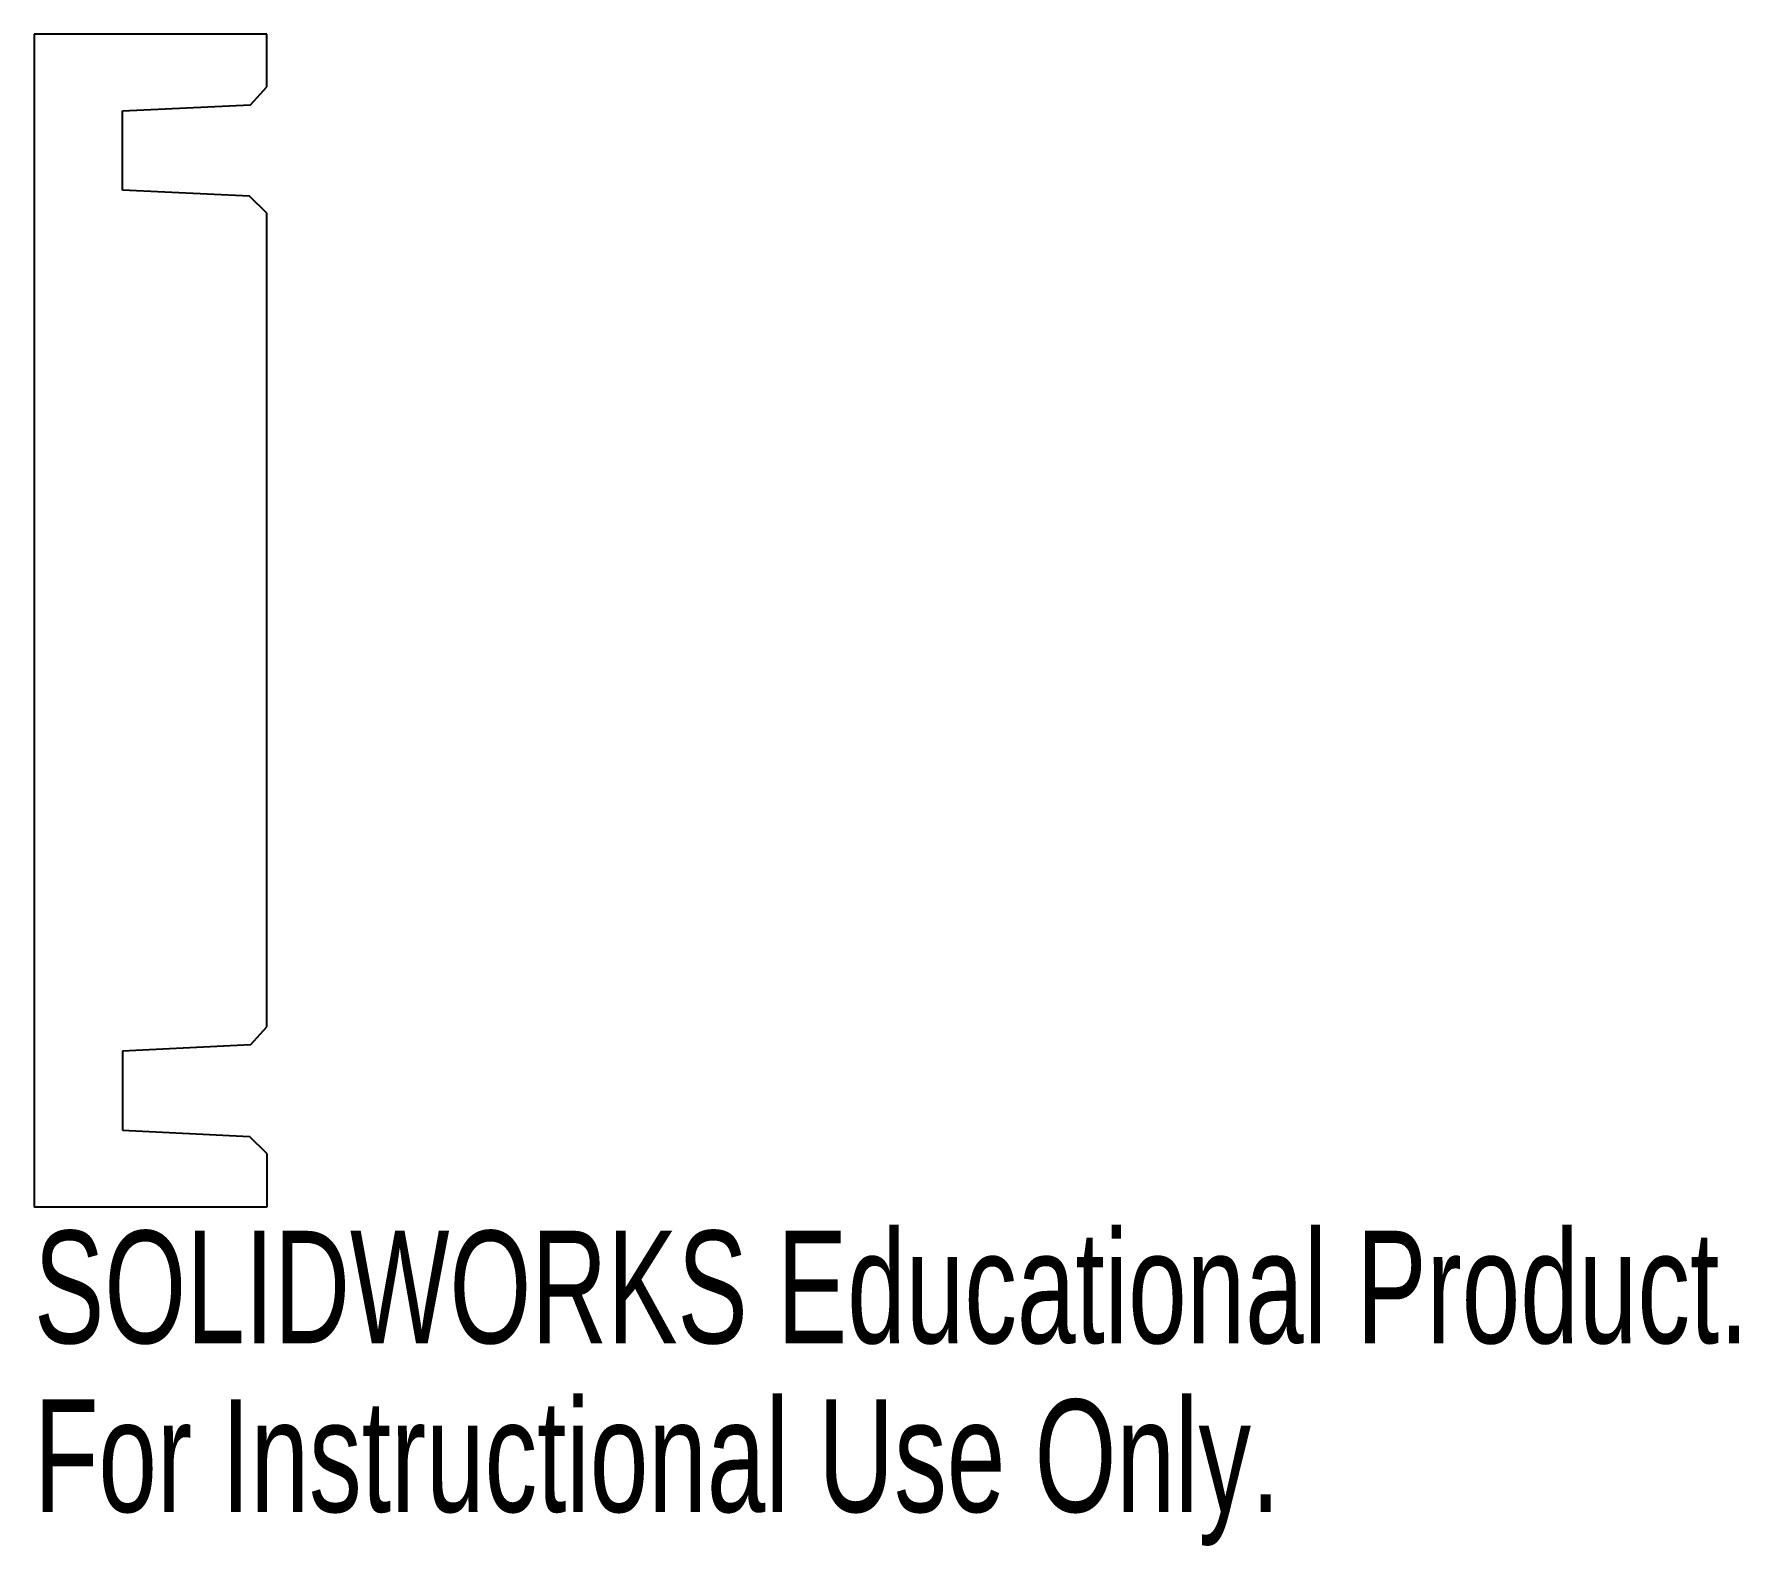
# Model space of a CAD drawing. Header units: millimetres. Extents: x -10 to 63.3, y -39.8 to 25.2.
import ezdxf

# ---------------------------------------------------------------- set-up
doc = ezdxf.new("R2010")
doc.units = ezdxf.units.MM
doc.styles.add('SLDTEXTSTYLE0', font='TXT', dxfattribs={"width": 0.7})

msp = doc.modelspace()

# ---------------------------------------------------------------- linework, layer by layer
at = {"color": 7, "linetype": 'Continuous', "lineweight": 25}
for p, q in [((0, 25.2), (-10, 25.2)), ((-10, 25.2), (-10, -25.2)), ((0, 22.936), (0, 25.2)), ((-0.699, 22.166), (0, 22.936)), ((-6.2, 21.9), (-0.699, 22.166)), ((-6.2, 18.5), (-6.2, 21.9)), ((-0.736, 18.236), (-6.2, 18.5)), ((0, 17.5), (-0.736, 18.236)), ((0, -17.464), (0, 17.5)), ((-0.699, -18.234), (0, -17.464)), ((-0.699, -18.234), (-6.2, -18.5)), ((-6.2, -18.5), (-6.2, -21.9)), ((-6.2, -21.9), (-0.736, -22.164)), ((0, -22.9), (-0.736, -22.164)), ((0, -22.9), (0, -25.2)), ((0, -25.2), (-10, -25.2))]:
    msp.add_line(p, q, dxfattribs=at)

# ---------------------------------------------------------------- texts
at = {"color": 7, "linetype": 'Continuous', "char_height": 4.83362, "attachment_point": 1, "style": 'SLDTEXTSTYLE0'}
for s, insert in [('SOLIDWORKS Educational Product.', (-10, -26.22)), ('For Instructional Use Only.', (-10, -33.47))]:
    msp.add_mtext(s, dxfattribs=dict(at, insert=insert))

doc.saveas('drawing.dxf')
